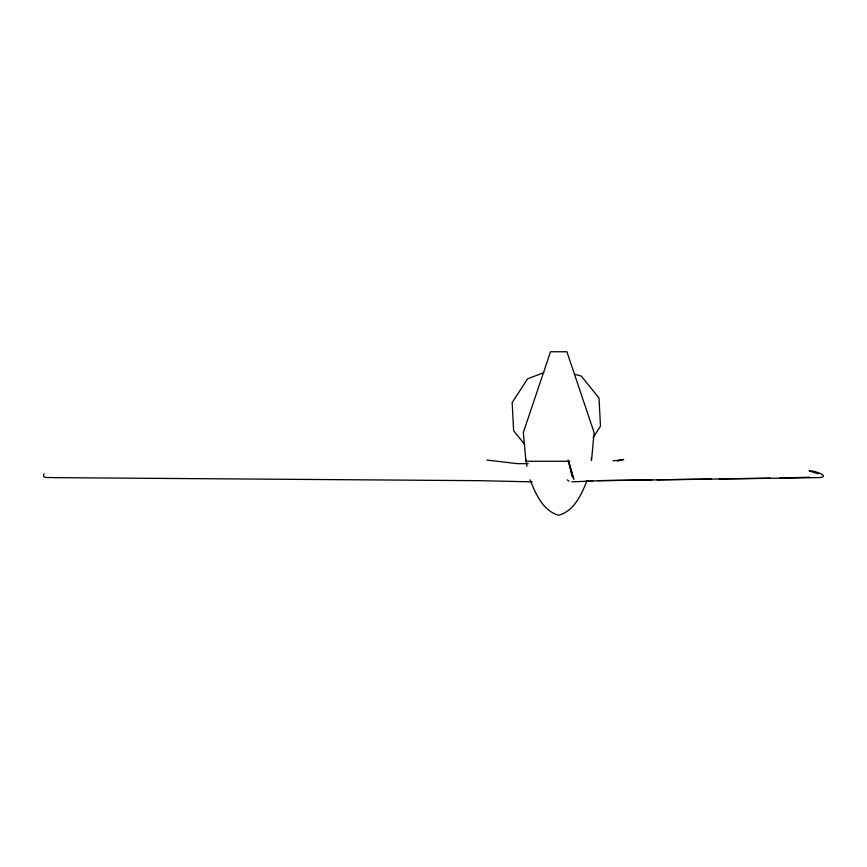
<?xml version="1.0" encoding="UTF-8"?>
<svg xmlns="http://www.w3.org/2000/svg" width="867" height="867" viewBox="0 0 867 867"><rect width="100%" height="100%" fill="white"/><g stroke="black" fill="none" stroke-linecap="round" stroke-linejoin="round"><path stroke-width="1.3" d="M591.305 460.139L591.348 457.635M591.587 459.965L594.09 432.525L566.899 351.753L550.512 351.753L523.321 432.525L525.944 461.277L569.825 461.277M586.926 480.914C581.41 494.493 574.182 510.999 558.706 515.247C542.807 510.836 535.643 493.681 530.03 479.744M44.087 473.783C40.706 479.321 51.316 476.937 53.808 477.641L478.931 480.665L532.262 481.857M593.147 437.499L600.473 426.217L598.999 397.996L581.215 376.04L574.713 374.295M543.88 372.582L527.548 378.857L512.159 402.548L513.632 430.758L524.643 444.359M809.648 477.229L779.899 478.02M621.097 460.084L623.687 459.456L617.239 460.821L621.097 460.084L613.012 460.767M586.005 481.315L592.67 480.773M590.861 480.849L592.226 480.784M651.854 479.885L597.883 480.654M657.251 479.809L711.157 479.017M719.242 478.898L770.46 478.15M528.22 463.65L517.436 463.65L486.918 460.084M571.938 481.857L600.733 480.665L816.812 477.641C833.328 477.576 814.08 469.99 809.204 470.911L818.177 473.783M567.213 479.852L568.915 481.163M568.113 460.084L573.77 479.191L568.481 460.843L572.057 476.232L571.461 472.753M526.106 460.139L526.963 466.338"/></g></svg>
